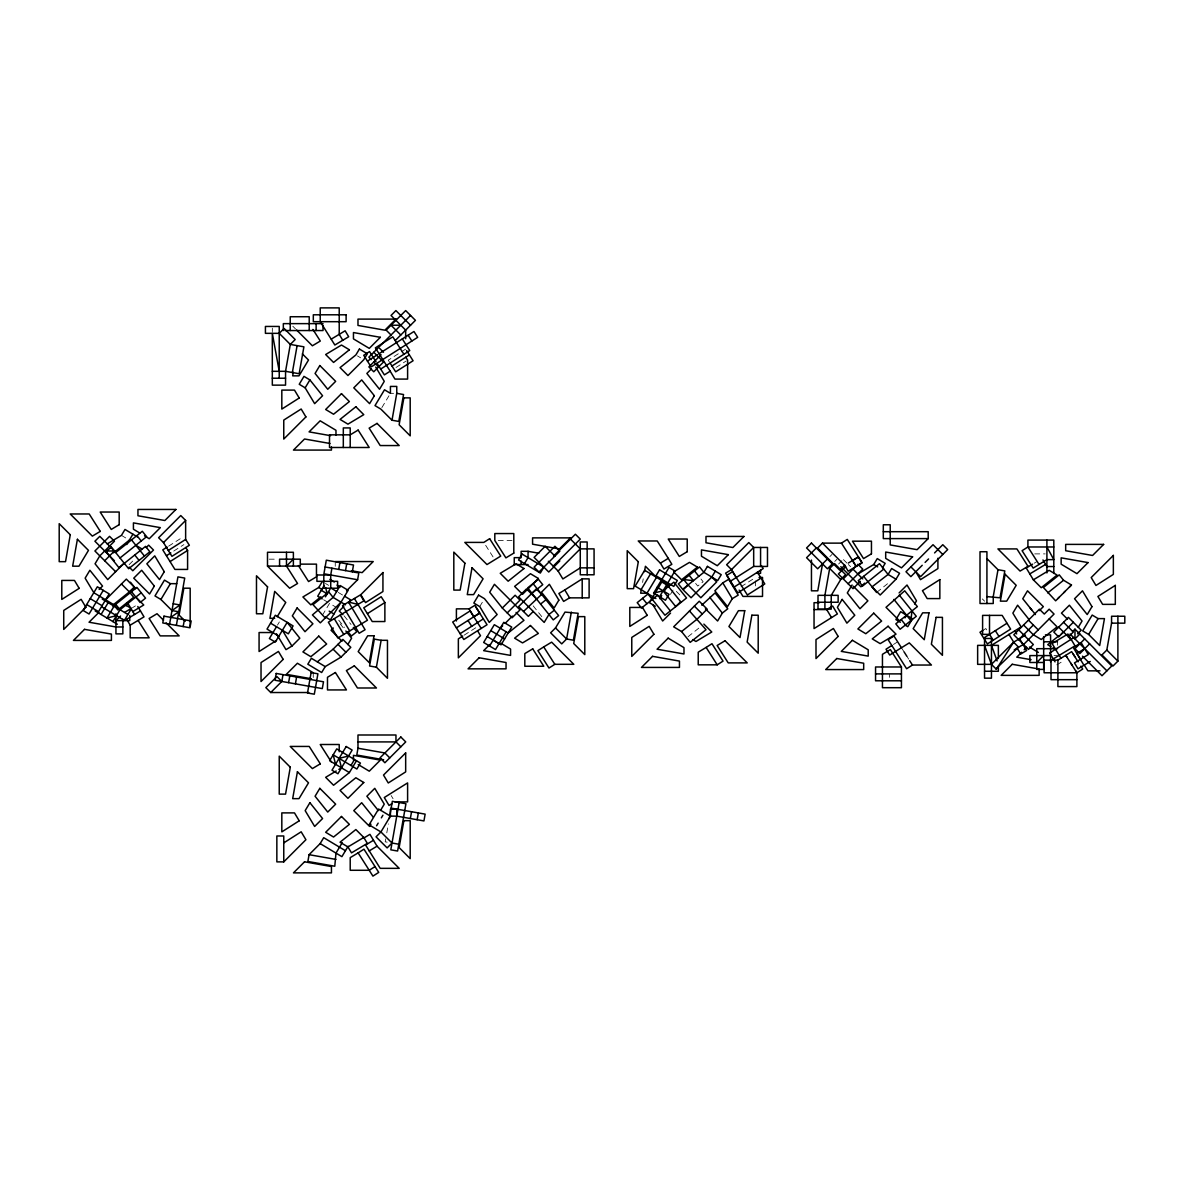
<?xml version="1.0" encoding="UTF-8"?>
<svg xmlns="http://www.w3.org/2000/svg" width="1184" height="1184" viewBox="0 0 1184 1184"><rect width="100%" height="100%" fill="white"/><g stroke="black" fill="none" stroke-linecap="round" stroke-linejoin="round"><path stroke-width="0.75" stroke-dasharray="5 3.75" d="M385.732 838.834L385.2 841.824L388.604 842.431M386.783 832.855L388.367 823.901M642.586 582.439L643.208 578.843M381.884 407.577L389.64 394.657M277.441 625.137L279.35 621.97M322.462 615.162L329.566 603.322L335.901 607.126M479.742 606.593L482.598 601.842M670.47 594.353L674.273 588.034M129.145 564.65L134.014 559.78M829.866 556.584L832.056 554.393M834.75 561.468L836.94 559.277M838.598 564.013L841.898 560.713M688.037 636.74L699.552 627.535M876.782 592.34L889.539 582.143M405.668 349.102L388.263 360.173L390.113 363.088M396.004 367.484L406.156 361.031M168.572 546.164L180.175 538.794M173.722 551.078L183.875 544.61M464.158 635.157L475.761 627.772M741.11 586.672L755.614 577.437M893.432 644.496L897.368 641.994M982.898 630.391L985.798 628.541L987.663 631.457M132.475 607.688L135.435 605.912M1034.15 563.229L1036.799 561.645M1056.824 664.831L1062.744 661.279M390.424 393.34L393.591 393.34M498.272 540.466L512.08 540.466M1034.727 553.89L1045.176 553.89M269.227 559.174L276.124 559.174M1054.026 655.581L1057.475 655.581M357.45 355.91L360.617 357.805M325.452 583.46L328.619 585.355M338.254 592.429L343.005 595.286M323.646 599.77L328.086 602.434M121.449 535.375L127.783 539.164M982.32 598.912L984.614 601.206M843.482 559.618L847.877 564.013M848.366 564.502L850.571 566.692M676.345 591.393L682.443 597.476M292.833 326.251L295.512 328.915M700.987 579.02L703.133 581.729L697.746 586.036L695.585 583.342M533.185 605.868L542.39 617.382M344.13 615.887L351.041 624.516M338.742 620.209L344.485 627.387M340.104 623.805L344.707 629.548M901.512 647.855L903.999 651.762M907.048 656.558L908.705 659.162M485.662 545.306L493.047 556.909M391.164 795.559L393.058 798.726M1057.475 641.772L1057.475 645.236M889.362 674.229L889.362 677.337M755.614 580.9L755.614 586.065M335.25 563.125L335.25 566.292M313.242 672.749L313.242 677.485M272.32 328.175L272.32 331.624"/><path stroke-width="1.5" d="M911.073 619.01L911.976 610.914M169.578 624.16L177.926 576.874L184.719 578.073L176.372 625.359M183.18 626.573L184.378 619.765M292.359 372.531L297.11 345.624M293.306 372.264L292.685 375.861L299.004 375.861L308.506 360.025L302.349 353.883M281.807 681.451L276.923 676.567L265.852 687.638L270.736 692.522L281.807 681.451L283.006 674.643M288.6 682.65L289.814 675.842M295.408 683.849L296.607 677.041M330.721 588.226L330.721 574.995L331.92 568.202M338.713 569.4L339.912 562.592M345.521 570.599L346.72 563.806M352.314 571.798L353.513 565.005L326.31 560.195L323.913 573.796L357.612 579.746L358.811 572.952L325.112 567.003M345.447 850.734L323.706 837.68L320.154 843.6L309.083 854.685L307.87 861.478L334.776 866.229L335.975 853.102L342.191 842.742M392.008 420.231L396.758 393.34L396.758 386.428L390.424 386.428L390.424 393.34L384.504 389.788L375.002 405.609L380.922 409.161L392.008 420.231L398.801 421.43L403.552 394.538L396.758 393.34M400.843 746.778L395.959 741.909L395.959 734.998L357.982 734.998L357.982 748.229L356.784 755.037L383.69 759.773M376.394 667.214L381.13 640.307L387.464 640.307L387.464 678.284L376.394 667.214L369.586 666L374.336 639.108L381.13 640.307M389.314 818.514L392.348 801.331L405.949 803.729L397.602 851.03L390.809 849.831L399.156 802.53M410.345 818.529L411.558 811.736M417.153 819.728L418.352 812.934M571.339 612.098L566.603 638.99L561.719 643.874L550.634 632.804L555.518 627.92L565.02 612.098L578.147 613.297L573.396 640.204L566.603 638.99L555.518 627.92M641.314 589.602L640.677 593.199L647.012 593.199L656.498 577.363L645.428 566.292L644.481 571.68M822.54 563.91L817.789 590.816L811.454 590.816L811.454 560.076M818.011 602.242L838.139 602.242L838.139 595.345L818.011 595.345L818.011 609.153L831.242 609.153L831.242 595.345L840.729 579.524L845.613 574.64L834.542 563.554L829.658 568.438L824.908 595.345L824.908 609.153M986.923 558.626L997.994 569.711L993.243 596.603L993.243 603.514L980.012 603.514L980.012 551.729L986.923 551.729L986.923 603.514M1117.888 616.242L1117.888 661.131L1113.019 666L1101.934 654.93L1106.818 650.046L1111.569 623.154L1111.569 616.242L1124.8 616.242L1124.8 623.154L1111.569 623.154M126.2 605.705L127.443 602.656L134.547 614.496M126.703 544.551L132.919 534.191M103.26 590.342L89.052 614.022L83.132 610.47L97.34 586.79L109.18 593.894L98.524 611.654L86.684 604.55M101.069 614.481L108.173 602.641M114.093 606.193L106.989 618.033L116.461 615.665M112.909 621.585L120.013 609.745L141.222 592.77M170.777 617.367L178.784 611.773L171.976 610.574L160.906 599.489L170.392 583.668L176.727 583.668M305.161 387.834L309.897 379.916L303.977 376.364L299.241 384.282L305.161 387.834L314.648 403.655L322.566 395.737L309.897 379.916M277.219 616.716L285.758 602.478L274.688 591.393L269.937 618.3L274.688 618.3M276.494 626.721L269.39 638.561L275.31 642.113L287.164 622.355L299.818 638.191L291.915 646.094L285.995 649.646L276.494 633.825M320.894 596.825L310.83 604.891L302.912 596.973L318.748 587.471L322.3 581.551M323.942 585.858L317.726 596.218L322.166 598.882M325.422 596.81L330.75 587.93L336.67 591.482M348.732 602.745L350.508 599.785L344.588 596.233M325.215 666.592L321.663 672.512L307.825 664.209L311.377 658.289L325.215 666.592L341.036 657.105L350.804 647.337L342.886 639.419L333.118 649.187L317.297 661.841M347.815 644.51L351.604 638.191L345.861 630.998M350.952 765.471L354.504 759.536M336.212 770.991L325.659 777.326L333.562 785.244L349.384 772.575L356.502 760.735M348.111 846.294L341.895 856.654L320.154 843.6M524.497 563.569L528.049 557.649L528.049 551.315L521.138 551.315L521.138 557.649L514.241 557.649L514.241 564.561L528.049 564.561M369.837 826.062L370.947 824.212M380.478 810.478L384.267 804.158L374.78 788.337L366.862 796.24L378.377 810.626M376.586 825.766L378.17 823.132M381.337 817.848L382.92 815.214M489.584 646.005L503.792 622.325L511.71 627.076L501.054 644.836L487.216 636.533M506.16 631.797L495.504 649.557L483.664 642.453L494.32 624.693L508.158 632.996L523.979 620.327L516.076 612.424M641.092 589.647L650.578 573.811M658.052 595.818L653.612 593.154L660.716 581.314L666.636 584.866M661.915 579.316L669.019 567.476L674.939 571.028L659.532 596.706L665.452 600.258L669.004 594.338L657.164 587.234M662.418 580.915L649.38 602.671L655.3 606.223M659.799 598.719L661.693 595.552M664.55 590.801L668.338 584.482L644.658 570.259L635.172 586.095L655.892 598.527M689.118 575.246L693.439 580.648L683.73 579.568L688.037 584.955L683.153 589.839L691.071 597.757L711.776 577.052L715.328 571.132M701.786 605.172L715.077 592.947L727.746 608.768L722.344 613.075L717.608 620.993L705.427 608.813M732.274 598.69L727.524 606.608L714.87 590.786L722.788 582.868L728.708 579.316L738.194 595.138L732.274 598.69L722.788 582.868M852.066 585.014L847.315 592.932L859.969 608.754L867.887 600.85L853.279 586.243M857.882 574.018L873.718 564.516L877.27 558.596L885.173 563.347L882.509 567.787M872.268 587.101L880.186 595.019L896.007 579.198L899.559 573.278L891.656 568.527L888.104 574.447L872.06 586.835M905.005 617.87L906.589 615.236M914.61 604.003L916.505 600.85L907.018 585.014L899.1 592.932M1078.239 627.357L1082.043 621.023L1069.389 605.202L1061.471 613.12L1067.554 619.202M1088.629 634.446L1098.116 618.61L1104.45 618.61L1099.699 645.517L1088.629 634.446L1082.694 630.894L1092.196 615.058L1098.116 618.61M279.232 378.229L279.232 326.444L265.423 326.444L265.423 333.34L279.232 333.34L284.116 328.471L295.186 339.542L290.302 344.426L285.551 371.317L285.551 385.14L272.32 385.14L272.32 333.34L279.232 371.317M104.68 560.757L114.448 550.989L104.68 550.989M124.172 563.14L107.714 579.598L95.06 563.776L99.796 555.873L114.448 541.221L109.564 536.337L94.912 550.989L115.618 571.694M99.145 589.469L102.534 586.08L89.88 570.259L85.13 578.162L93.669 592.4M146.194 547.6L148.636 545.158L153.506 550.042L132.8 570.747L129.145 567.092M105.628 599.814L126.333 579.109L134.251 587.027L129.367 591.896L133.674 597.298L117.852 609.952L113.546 604.565L93.788 592.71M163.496 542.598L185.636 520.442L180.767 515.558L158.612 537.714L163.496 542.598L171.946 556.332L189.351 545.262L185.636 539.43L185.636 520.442M98.894 612.38L89.052 622.222L115.943 626.972L122.855 626.972M379.694 346.32L410.552 315.462M381.07 354.712L368.875 366.907L373.759 371.791L383.512 362.023L373.759 352.27M395.249 340.533L415.436 320.346L405.668 310.578L386.147 330.114L391.031 334.998M120.546 616.035L115.943 620.638L129.752 620.638L129.752 615.458M371.391 368.92L366.862 373.448L379.531 389.27L384.267 381.352L375.728 367.114M293.38 566.085L293.38 552.277L267.495 552.277L267.495 566.085L289.651 588.226L297.554 583.49L286.484 566.085L293.38 559.174M346.542 590.816L357.612 579.746M341.036 602.153L320.331 622.858L312.413 614.94L333.118 597.402L340.237 585.562L348.14 590.313L330.38 619.913L325.63 617.071M343.774 606.489L339.246 611.003L342.916 614.674M333.296 628.008L331.046 630.273L341.998 641.225M537.758 563.48L534.102 567.151L538.986 572.02L559.825 551.182L554.941 546.298L538.986 562.267M553.55 556.051L575.38 534.236L580.264 539.105L553.224 566.144M502.327 608.028L489.673 592.207L494.424 584.304L520.013 609.893L512.095 617.796L502.327 608.028L515.129 595.241L520.013 600.125L507.211 612.912M559.825 560.95L548.754 572.02L534.102 557.383L545.173 546.298L554.941 556.066M500.24 628.245L502.682 625.803M505.109 623.376L512.42 616.08M594.072 567.861L580.264 567.861L562.859 578.946L558.108 571.028L580.264 548.873L594.072 548.873L594.072 574.773L580.264 574.773L580.264 541.976L587.16 541.976L587.16 574.773M489.821 644.496L483.664 650.652L510.57 655.403L510.57 649.069L501.069 643.371M523.491 611.477L541.665 594.368M533.244 611.477L528.375 616.361L518.607 606.593L536.278 588.922L541.162 593.806M283.76 861.878L283.76 835.978L276.849 835.978L276.849 861.878L283.76 861.878L305.916 839.722L301.165 831.804L283.76 842.89M398.801 844.222L392.008 843.023L387.124 847.907L376.053 836.836L380.922 831.952L390.424 816.131L390.424 809.22L396.758 809.22L396.758 816.131L423.946 820.926L425.145 814.133L391.149 808.124M680.267 602.079L675.738 606.608L663.084 590.786L653.612 593.154M670.558 613.075L662.655 620.993L653.154 605.172M816.338 547.955L806.585 557.723L817.656 568.794L827.424 559.026M841.454 543.13L856.239 566.352L862.056 562.652L847.285 539.416L841.454 543.13L822.466 543.13L817.582 548.014L839.737 570.155L844.814 565.153M845.687 566.692L838.361 574.018L853.013 588.67L860.324 581.344M843.245 578.902L856.668 565.478M848.129 583.786L862.766 569.134L857.882 564.25M864.586 583.15L860.916 586.805L840.803 566.692M928.197 538.602L917.112 549.672L890.22 544.921L890.22 524.778L883.308 524.778L883.308 538.602L928.197 538.602L928.197 531.69L883.308 531.69M922.232 565.271L910.866 576.638L905.982 571.754L933.022 544.714L942.79 554.482M925.089 562.415L928.567 558.937M934.576 552.928L942.79 544.714L947.674 549.598L920.634 576.638L910.866 566.87M899.307 595.093L916.283 616.302L900.106 629.252L895.8 623.85L917.363 606.608L904.709 590.786L886.017 607.318L899.396 620.712M1039.389 610.604L1043.341 606.637L1027.52 590.816L1022.769 598.734L1035.438 614.555M1057.919 598.542L1059.31 597.15M1063.854 592.607L1065.245 591.216M1069.492 586.968L1071.461 585L1063.558 580.249L1059.236 574.847L1043.415 587.516L1055.64 600.821L1071.461 585M1018.699 639.641L1033.351 625.004M1023.583 644.525L1054.056 614.052L1049.172 609.183L1044.288 614.052L1039.404 609.183L1013.815 634.757L1028.467 649.409L1033.351 644.525L1019.069 630.243M1021.688 652.251L1016.775 657.164L1031.116 659.695M1024.16 649.779L1026.617 647.322M1073.326 622.266L1058.674 636.918L1053.79 632.034L1068.442 617.382L1081.229 630.184L1077.573 633.84M1036.77 662.492L1043.666 655.581M1072.526 631.59L1074.968 629.148L1111.776 665.956L1102.008 675.724L1082.457 656.173M1068.442 636.918L1073.326 632.034L1063.558 622.266M1055.048 661.871L1049.72 652.991L1073.903 637.495M1079.852 634.032L1074.968 638.916L1074.968 629.148M1084.736 638.916L1074.968 648.684L1079.852 653.568L1089.62 643.8M113.546 552.78L129.367 540.111M115.692 552.558L142.302 531.276L146.624 536.663L120.013 557.96M113.546 604.565L134.754 587.59M112.998 606.504L136.915 587.382L145.543 598.157L140.156 602.478L131.528 591.689M531.971 593.288L542.746 584.659L538.439 579.272L527.65 587.9L553.254 619.898L558.641 615.591L533.052 583.594M540.6 604.077L545.987 599.755M554.334 610.189L548.932 614.511L544.196 622.414L518.607 596.825L526.51 588.922L536.278 598.69M663.084 590.786L673.874 582.158L686.528 597.979L664.964 615.236L647.988 594.013L637.199 602.641L641.521 608.043L657.697 595.093L670.351 610.914M681.57 631.56L697.391 618.906L707.159 609.138L699.241 601.235L673.652 626.824L681.57 631.56L690.198 642.35L706.019 629.696L689.488 610.988M883.782 569.06L862.574 586.036L858.252 580.634L879.475 563.673L888.104 574.447L896.007 579.198M1047.736 592.903L1063.558 580.249M1059.236 635.482L1047.736 644.688L1050.904 646.582M1061.293 633.84L1063.558 632.034M171.976 610.574L179.983 604.965L173.175 603.766M367.44 361.12L377.637 354.638M379.087 353.705L413.971 331.505L417.671 337.336L376.971 363.236L384.386 374.884L390.202 371.184L375.372 347.874L392.792 336.804L403.907 354.282M375.506 364.169L371.14 366.936L363.725 355.289L369.556 351.589L376.038 361.786M380.671 369.068L409.738 350.568L402.323 338.92M391.978 366.004L409.383 354.919M167.122 547.097L162.77 549.864L174.921 569.43L187.59 569.43L187.59 550.442L185.725 547.526M168.232 550.516L185.636 539.43M166.47 555.696L170.822 552.913M170.185 561.512L187.59 550.442M276.479 640.455L259.074 651.526L259.074 632.537L271.743 632.537M367.469 613.623L384.874 602.552L381.174 596.721L363.769 607.792L372.22 621.541L384.874 621.541L384.874 602.552M456.402 627.846L479.638 613.06M460.117 633.677L483.338 618.892M462.707 636.089L458.356 638.857L458.356 657.845L480.497 635.69L477.655 630.939M564.798 589.943L582.202 578.872L589.114 578.872L589.114 597.861L569.548 597.861L563.628 601.413L558.878 593.495L564.798 589.943L569.548 597.861M543.722 646.908L537.906 650.623L548.976 668.028L554.808 664.313L573.781 664.313L551.64 642.157L543.722 646.908L554.808 664.313M730.439 581.226L753.675 566.44L767.484 566.44L767.484 547.452L753.675 547.452L748.791 542.568L726.636 564.724L731.52 569.608L736.27 577.511M734.154 587.042L763.206 568.557L761.356 565.641M761.09 578.088L737.854 592.873L726.739 575.394L732.556 571.694L747.385 594.99L764.79 583.919L757.375 572.257M358.13 852.88L363.962 849.18L378.732 872.401L372.916 876.116L358.13 852.88L350.212 857.63L350.212 870.284L369.201 870.284L375.032 866.584M706.138 647.426L711.954 643.711L723.039 661.116L717.208 664.831L698.22 664.831L698.22 652.177L706.138 647.426L717.208 664.831M858.356 556.82L852.524 560.535L856.076 566.455M814.044 609.582L826.713 609.582L832.633 606.03L837.384 613.948L814.044 628.571L814.044 602.686L819.476 602.686M891.833 645.517L886.017 649.217L889.717 655.048L909.282 642.882L931.438 665.038L912.45 665.038L906.618 668.738L888.133 639.686L893.95 635.986L901.364 647.633M1046.908 546.978L1053.804 559.632L1046.908 559.632L1033.173 568.098L1022.088 550.693L1027.919 546.978L1053.804 546.978M982.898 630.391L979.982 632.256L987.397 643.904L1010.618 629.118L1002.167 615.384L982.602 615.384L982.602 634.372L989.513 634.372L993.213 640.189M983.682 638.072L1006.918 623.287M1020.697 627.194L991.452 645.369L997.106 660.909M1080.874 666.163L1082.724 669.064L1076.892 672.778L1044.096 672.778L1044.096 660.124L1057.904 660.124L1071.653 651.659L1078.106 661.812M331.298 339.098L345.136 330.795L348.688 336.73L334.85 345.018L320.228 321.693L320.228 307.884L339.216 307.884L339.216 334.362L342.768 340.282M107.211 543.915L121.449 535.375L125.001 529.455L137.359 536.855M124.66 612.38L130.995 608.576M132.667 611.64L143.752 604.994L135.834 597.076M140.467 610.944L126.644 619.247L130.196 625.167L130.196 637.821L149.184 637.821L138.099 620.416M130.196 625.167L144.019 616.864L137.803 606.504M469.071 608.857L474.991 605.305L479.727 613.223L473.807 616.775L469.071 608.857L456.402 608.857L456.402 620.949M660.391 563.125L668.294 558.374L671.846 564.309L663.943 569.045L660.391 563.125L638.235 540.97L657.224 540.97L668.294 558.374M338.846 769.408L341.48 767.839L339.112 758.352L348.584 755.984M391.993 803.67L389.033 805.446L384.282 797.528L407.607 782.905L407.607 801.894L394.953 801.894M347.948 846.945L363.769 837.458L367.321 843.378L351.5 852.865L347.948 846.945L340.045 842.209L355.866 829.54L363.769 837.458M363.606 838.154L369.941 834.35L377.045 846.19L399.2 868.346L380.212 868.346L365.575 845.021L373.493 840.27M848.38 563.022L858.444 556.983L861.996 562.903L848.173 571.206L844.621 565.271L822.466 543.13M369.127 850.941L377.045 846.19M1032.566 564.176L1026.247 567.965L1033.351 579.82L1041.254 587.723L1057.09 575.069L1049.172 570.318L1033.351 579.82M1029.799 573.9L1045.62 564.398M1025.448 635.098L1013.608 642.202L991.452 664.357L977.644 664.357L977.644 645.369L998.364 645.369L998.364 658.511M1014.2 649.912L1023.08 644.57M1053.272 658.911L1075.028 645.857L1067.909 634.017L1052.088 643.519L1060.968 658.319M1084.736 648.684L1076.833 653.435L1080.518 659.236M1090.257 661.471L1078.017 668.827L1074.465 662.907L1088.288 654.604L1081.184 642.764L1073.281 647.515L1083.937 665.275M323.025 323.632L283.331 323.632L283.331 330.543M400.784 325.23L391.031 325.23L400.784 334.998M285.048 330.543L323.025 330.543L323.025 325.363M272.32 371.317L285.551 371.317L299.152 373.73L303.903 346.823L290.302 344.426L279.232 333.34M272.32 378.229L285.551 378.229M335.25 561.556L373.226 561.556L362.141 572.627L351.382 570.732M300.943 564.132L316.468 564.132L316.468 576.8L308.565 581.551L298.412 565.582M267.495 566.085L300.292 566.085L300.292 559.174L279.572 559.174L279.572 566.085M1046.908 566.544L1053.804 566.544M757.124 573.337L760.572 573.337L760.572 569.889M330.721 574.995L316.912 574.995L316.912 581.329L337.618 581.329L337.618 588.226L323.809 588.226L323.809 574.995M759.062 577.437L762.526 577.437L762.526 596.425L742.96 596.425L739.156 590.106M986.923 596.603L1000.051 597.802L1004.802 570.91L997.994 569.711M1045.398 634.876L1050.578 634.876L1050.578 661.915M1043.666 641.772L1057.475 641.772M1057.475 648.684L1036.77 648.684L1036.77 669.389L1043.666 669.389L1043.666 636.592M1050.578 655.581L1029.858 655.581L1029.858 662.492L1043.666 662.492M901.438 666.977L890.368 649.572L882.45 654.323L882.45 687.697L901.438 687.697L901.438 666.977L875.553 666.977L875.553 680.785L901.438 680.785M1099.98 670.84L1087.904 670.84L1084.204 665.038M984.54 671.269L998.364 671.269L998.364 666.089M875.553 673.888L901.438 673.888M1076.892 679.675L1051.007 679.675L1051.007 660.124M270.736 692.522L308.713 692.522M357.982 741.909L395.959 741.909M396.758 816.131L390.424 816.131L378.584 809.027L369.082 824.848L380.922 831.952L392.008 843.023M330.602 435.682L309.083 431.879L320.154 420.808L335.975 430.295L335.975 435.046M329.951 443.482L304.54 438.998L293.469 450.083L331.446 450.083L331.446 446.916M528.049 551.315L538.809 553.224M311.451 678.758L286.336 674.332L297.421 663.247L313.242 672.749M357.982 748.229L384.889 752.98L389.773 757.864M309.083 854.685L335.975 859.421M357.968 604.417L348.496 602.049L365.086 629.725L359.166 633.277L342.561 605.601L360.336 594.945L363.888 600.865L328.353 622.192L337.854 638.013L367.454 620.253L354.416 598.497M1053.005 647.855L1055.64 649.439M1029.429 647.041L1038.398 652.428M873.718 564.516L877.67 566.899M900.358 622.251L895.918 619.587L900.654 611.684L912.509 618.788L907.758 626.691L904.798 624.915M692.788 639.597L695.955 641.491L711.776 631.99L703.873 624.086M490.768 630.613L504.606 638.916M493.136 640.085L499.056 643.637M329.862 579.346L334.302 582.01M337.04 585.133L340.208 587.027M318.748 587.471L321.9 589.38M321.278 590.298L327.198 593.85L325.63 587.53M345.476 604.817L333.118 597.402L328.812 592.015L312.99 604.669L325.215 617.974M329.182 611.151L333.932 613.993M139.756 533.022L133.422 529.218L133.422 522.884L160.328 527.635L149.243 538.72L144.507 535.864M270.574 623.169L288.334 633.825L293.084 625.907L275.324 615.251L267.022 629.089L278.862 636.193M135.834 545.291L142.169 549.095M170.392 583.668L164.472 580.116L154.986 595.937L160.906 599.489M125.149 604.772L131.483 608.561L124.364 620.401L101.661 606.785M102.253 599.089L127.931 614.481M90.236 598.63L102.076 605.734M358.204 764.524L369.275 771.184L380.36 760.098L353.454 755.348L353.454 760.098M95.149 610.929L117.349 624.249M349.384 772.575L329.64 760.72L336.744 748.88L360.424 763.088L356.872 769.023L333.192 754.8L335.56 764.287M1106.818 650.046L1117.888 661.131M1070.084 634.032L1106.892 670.84M1058.674 627.15L1067.213 635.69M1068.072 636.548L1071.461 639.937M1049.172 618.936L1057.09 626.854L1041.254 639.508L1033.351 634.757L1023.583 625.004M1028.467 620.12L1038.235 629.888M1013.978 642.572L1008.857 634.298M995.966 668.871L1018.492 647.086L1013.608 642.202L996.336 669.241L991.452 664.357L984.54 645.369M853.013 569.134L862.766 578.902M829.658 568.438L840.729 579.524M711.776 577.052L716.66 581.921L700.839 597.757L688.037 584.955M694.357 606.119L702.275 614.022M410.552 325.23L395.9 310.578L391.031 315.462L405.668 330.114L405.668 338.742M570.496 539.105L580.264 548.873M383.512 352.27L378.643 347.386L368.875 357.154L371.317 359.581M373.759 362.023L378.643 366.907M548.34 561.26L558.108 571.028M296.562 329.966L312.384 345.787L320.302 341.036L312.916 329.433M338.002 644.303L345.92 652.221M333.118 649.187L341.036 657.105M185.252 621.245L179.095 615.103L183.846 588.196L190.18 588.196L190.18 626.173M115.647 552.188L99.796 536.337L94.912 541.221L114.419 560.728M163.54 620.253L157.013 613.726L149.11 618.477L160.18 635.882L179.169 635.882L166.145 622.858M369.6 826.447L353.779 810.626L361.682 802.722L373.197 817.093M121.449 583.993L129.367 591.896M1030.006 607.777L1031.812 610.026M1029.103 619.587L1017.604 605.202L1012.853 613.12L1021.392 627.357M893.92 599.4L910.896 620.623M901.187 619.543L905.508 624.93M863.654 576.327L876.589 592.503M694.52 570.94L698.826 576.327M709.69 597.254L722.344 613.075M668.472 586.465L681.14 602.301M642.601 598.334L646.908 603.722M353.335 627.402L356.784 631.708L351.396 636.03L347.948 631.708M136.915 535.597L141.222 540.984M131.528 539.904L144.463 556.08M134.754 555L139.076 560.387M130.447 582.202L135.612 588.67M115.692 604.343L120.013 609.745M1038.99 564.383L1027.919 546.978L1027.919 540.082L1053.804 540.082L1053.804 573.456M1073.237 654.145L1074.806 656.632M1065.822 655.374L1076.892 672.778L1076.892 686.587L1057.904 686.587L1057.904 660.124M1066.059 655.744L1067.169 657.49M1070.81 663.203L1071.92 664.949M1075.56 670.662L1076.656 672.408M995.33 630.658L999.044 636.489M904.132 651.984L906.9 656.336M909.667 660.687L912.45 665.038M408.14 335.22L411.854 341.036M406.6 350.553L413.083 360.75L395.678 371.82L390.113 363.088M405.757 357.198L407.607 360.099L407.607 379.087L394.953 379.087L390.202 371.184M475.938 607.244L487.053 624.723L463.817 639.493L452.702 622.029L470.107 610.944L481.222 628.423M467.991 620.475L471.691 626.306M331.298 761.904L320.228 744.499L339.216 744.499L339.216 751.722M1042.956 559.958L1047.396 567.358M1014.777 630.746L1016.671 633.914M1019.528 638.65L1026.632 650.504L1020.712 654.056L1017.16 648.122M915.75 571.754L920.501 579.657L937.906 568.586L937.906 558.226M826.713 609.582L831.449 617.5M733.902 586.983L725.6 573.16L731.52 569.608L753.675 547.452L753.675 566.44M340.193 615.088L349.694 630.909M334.273 618.64L343.774 634.461M282.414 630.273L291.915 646.094M1046.908 540.082L1046.908 572.938M989.513 615.384L989.513 634.372M760.572 547.452L760.572 566.44M582.202 578.872L582.202 597.861M521.138 561.098L521.138 564.561M350.212 447.493L350.212 427.927L343.316 427.927L343.316 447.493M316.128 323.632L316.128 330.543M309.216 330.543L309.216 316.735L290.228 316.735L290.228 330.543M286.484 552.277L286.484 566.085M122.855 619.262L122.855 633.869L115.943 633.869L115.943 613.726M70.27 534.754L65.534 561.66L59.2 561.66L59.2 523.683L70.27 534.754M77.404 539.282L72.653 566.189L78.973 566.189L88.474 550.368L77.404 539.282M163.984 616.168L162.785 622.962L189.973 627.772L191.172 620.964L163.984 616.168M267.569 586.864L262.818 613.771L256.484 613.771L256.484 575.794L267.569 586.864M276.212 673.444L275.014 680.252L322.3 688.6L323.513 681.792L276.212 673.444M290.302 767.217L285.551 794.124L279.232 794.124L279.232 756.147L290.302 767.217M311.111 672.601L307.5 692.995L314.308 694.194L317.904 673.8L311.111 672.601M297.421 771.746L292.685 798.652L299.004 798.652L308.506 782.831L297.421 771.746M403.877 397.868L399.126 424.76L410.197 435.845L410.197 397.868L403.877 397.868M374.011 635.778L369.26 662.67L358.19 651.6L367.691 635.778L374.011 635.778M403.877 820.66L399.126 847.566L410.197 858.637L410.197 820.66L403.877 820.66M464.898 563.184L460.147 590.091L453.812 590.091L453.812 552.114L464.898 563.184M472.016 567.713L467.266 594.62L473.6 594.62L483.087 578.798L472.016 567.713M578.458 616.627L573.722 643.534L584.792 654.604L584.792 616.627L578.458 616.627M638.309 561.764L633.558 588.655L627.224 588.655L627.224 550.678L638.309 561.764M744.751 610.678L740.015 637.569L728.93 626.499L738.431 610.678L744.751 610.678M751.87 615.206L747.134 642.098L758.204 653.183L758.204 615.206L751.87 615.206M928.981 612.824L924.245 639.715L913.16 628.645L922.662 612.824L928.981 612.824M936.1 617.352L931.364 644.259L942.434 655.329L942.434 617.352L936.1 617.352M1005.112 574.24L1000.376 601.146L1006.696 601.146L1016.198 585.31L1005.112 574.24M154.32 586.08L149.569 593.983L133.748 578.162L141.666 570.259L154.32 586.08M164.25 571.694L159.5 579.598L146.846 563.776L154.749 555.873L164.25 571.694M319.828 365.53L315.077 373.448L327.746 389.27L335.649 381.352L319.828 365.53M359.418 349.043L355.866 354.963L340.045 367.617L347.948 375.535L363.769 359.714L367.321 353.794L359.418 349.043M374.351 395.737L369.6 403.655L353.779 387.834L361.682 379.916L374.351 395.737M297.095 607.969L292.344 615.887L304.998 631.708L312.916 623.805L297.095 607.969M309.897 802.722L305.161 810.626L314.648 826.447L322.566 818.544L309.897 802.722M319.828 788.337L315.077 796.24L327.746 812.061L335.649 804.158L319.828 788.337M346.216 746.512L332.008 770.207L337.928 773.759L352.136 750.064L346.216 746.512M478.573 595.138L473.822 603.041L479.742 606.593L489.244 622.414L497.147 614.511L484.493 598.69L478.573 595.138M522.129 554.097L518.577 560.017L540.318 573.071L543.87 567.151L522.129 554.097M558.863 600.125L554.112 608.028L541.458 592.207L549.376 584.304L558.863 600.125M659.547 569.844L655.995 575.764L673.755 586.42L677.307 580.5L659.547 569.844M707.425 566.381L703.873 572.301L682.65 589.277L678.343 583.875L699.552 566.914L703.873 572.301L717.696 580.604L721.248 574.684L707.425 566.381M842.135 599.4L837.384 607.318L846.886 623.139L854.789 615.236L842.135 599.4M1091.974 606.637L1087.223 614.555L1074.554 598.734L1082.472 590.816L1091.974 606.637M175.928 509.446L164.857 520.516L137.951 515.765L137.951 509.446L175.928 509.446M85.884 607.259L63.729 629.414L63.729 610.426L81.134 599.341L85.884 607.259M84.523 629.34L73.438 640.411L111.414 640.411L111.414 634.091L84.523 629.34M395.959 319.103L384.889 330.188L357.982 325.437L357.982 319.103L395.959 319.103M380.36 337.307L369.275 348.377L353.454 338.89L353.454 332.556L380.36 337.307M305.916 416.931L283.76 439.072L283.76 420.083L301.165 409.013L305.916 416.931M341.48 393.65L325.659 409.486L333.562 414.222L349.384 401.568L341.48 393.65M283.168 659.37L261.028 681.525L261.028 662.537L278.432 651.452L283.168 659.37M318.748 636.104L302.912 651.925L310.83 656.676L326.651 644.007L318.748 636.104M382.935 572.553L360.78 594.708L365.53 602.612L382.935 591.541L382.935 572.553M570.555 537.876L559.47 548.947L532.578 544.196L532.578 537.876L570.555 537.876M538.365 578.473L522.544 594.294L514.626 586.391L530.447 573.722L538.365 578.473M479.135 657.771L468.065 668.842L506.042 668.842L506.042 662.522L479.135 657.771M400.843 737.025L380.005 757.864L384.889 762.748L405.727 741.909L400.843 737.025M363.769 782.506L347.948 798.327L340.045 790.409L355.866 777.755L363.769 782.506M341.48 816.457L325.659 832.278L333.562 837.029L349.384 824.36L341.48 816.457M405.668 752.906L383.512 775.061L388.263 782.979L405.668 771.894L405.668 752.906M304.54 861.804L293.469 872.874L331.446 872.874L331.446 866.555L304.54 861.804M743.966 536.441L732.881 547.526L705.99 542.775L705.99 536.441L743.966 536.441M728.352 554.645L717.282 565.715L701.461 556.228L701.461 549.894L728.352 554.645M653.908 634.269L631.768 656.41L631.768 637.421L649.172 626.351L653.908 634.269M668.161 638.146L657.076 649.217L683.982 653.968L683.982 647.633L668.161 638.146M652.547 656.336L641.476 667.421L679.453 667.421L679.453 661.086L652.547 656.336M811.454 543.071L806.585 547.955L827.424 568.794L832.308 563.91L811.454 543.071M912.583 556.791L901.512 567.861L885.691 558.374L885.691 552.04L912.583 556.791M838.139 636.415L815.998 658.57L815.998 639.582L833.403 628.497L838.139 636.415M873.718 613.149L857.882 628.97L865.8 633.721L881.621 621.052L873.718 613.149M852.391 640.292L841.306 651.378L868.212 656.114L868.212 649.794L852.391 640.292M836.777 658.496L825.707 669.567L863.684 669.567L863.684 663.232L836.777 658.496M1103.651 544.388L1092.58 555.474L1065.674 550.723L1065.674 544.388L1103.651 544.388M1088.052 562.592L1076.966 573.663L1061.145 564.176L1061.145 557.842L1088.052 562.592M1113.36 555.4L1091.204 577.555L1095.955 585.458L1113.36 574.388L1113.36 555.4M1012.231 664.283L1001.161 675.368L1039.138 675.368L1039.138 669.034L1012.231 664.283M349.384 349.783L333.562 362.437L325.659 354.534L341.48 345.032L349.384 349.783M111.385 547.171L105.998 551.478L118.933 567.654L145.543 546.372L149.85 551.759L128.642 568.734L111.385 547.171M355.866 406.748L340.045 419.402L347.948 424.153L363.769 414.652L355.866 406.748M523.979 568.542L508.158 581.211L500.24 573.293L516.076 563.806L523.979 568.542M530.447 625.507L514.626 638.176L522.544 642.912L538.365 633.425L530.447 625.507M697.391 567.121L681.57 579.775L673.652 571.872L689.488 562.37L697.391 567.121M888.104 626.232L872.268 638.886L880.186 643.637L896.007 634.15L888.104 626.232M299.226 398.002L281.822 409.087L281.822 390.098L294.476 390.098L299.226 398.002M79.195 588.344L61.79 599.415L61.79 580.426L74.444 580.426L79.195 588.344M489.643 538.69L483.812 542.405L464.824 542.405L486.979 564.561L500.714 556.095L489.643 538.69M299.226 820.808L281.822 831.878L281.822 812.89L294.476 812.89L299.226 820.808M647.219 615.34L629.814 626.425L629.814 607.436L642.483 607.436L647.219 615.34M939.844 579.598L922.44 590.668L927.19 598.586L939.844 598.586L939.844 579.598M1115.313 585.384L1097.894 596.47L1102.644 604.373L1115.313 604.373L1115.313 585.384M100.27 531.379L92.352 536.13L70.211 513.974L89.2 513.974L100.27 531.379M119.184 524.69L111.266 529.44L100.196 512.036L119.184 512.036L119.184 524.69M358.13 430.088L350.212 434.839L329.507 434.839L329.507 447.493L369.201 447.493L358.13 430.088M377.045 423.398L369.127 428.149L380.212 445.554L399.2 445.554L377.045 423.398M513.797 553.12L505.894 557.871L494.808 540.466L494.808 533.555L513.797 533.555L513.797 553.12M335.398 672.527L327.48 677.278L327.48 689.932L346.468 689.932L335.398 672.527M354.312 665.837L346.394 670.588L357.464 687.993L376.453 687.993L354.312 665.837M320.302 763.843L312.384 768.594L290.228 746.438L309.216 746.438L320.302 763.843M687.223 551.7L679.305 556.436L668.235 539.031L687.223 539.031L687.223 551.7M532.726 648.847L524.808 653.598L524.808 666.252L543.796 666.252L532.726 648.847M725.052 640.736L717.134 645.487L728.219 662.892L747.208 662.892L725.052 640.736M871.454 553.846L863.536 558.596L852.465 541.177L871.454 541.177L871.454 553.846M1027.993 566.322L1020.075 571.073L997.92 548.917L1016.908 548.917L1027.993 566.322M346.113 314.796L313.316 314.796L313.316 321.693L346.113 321.693L346.113 314.796M991.452 638.472L984.54 638.472L984.54 678.166L991.452 678.166L991.452 638.472"/></g></svg>
